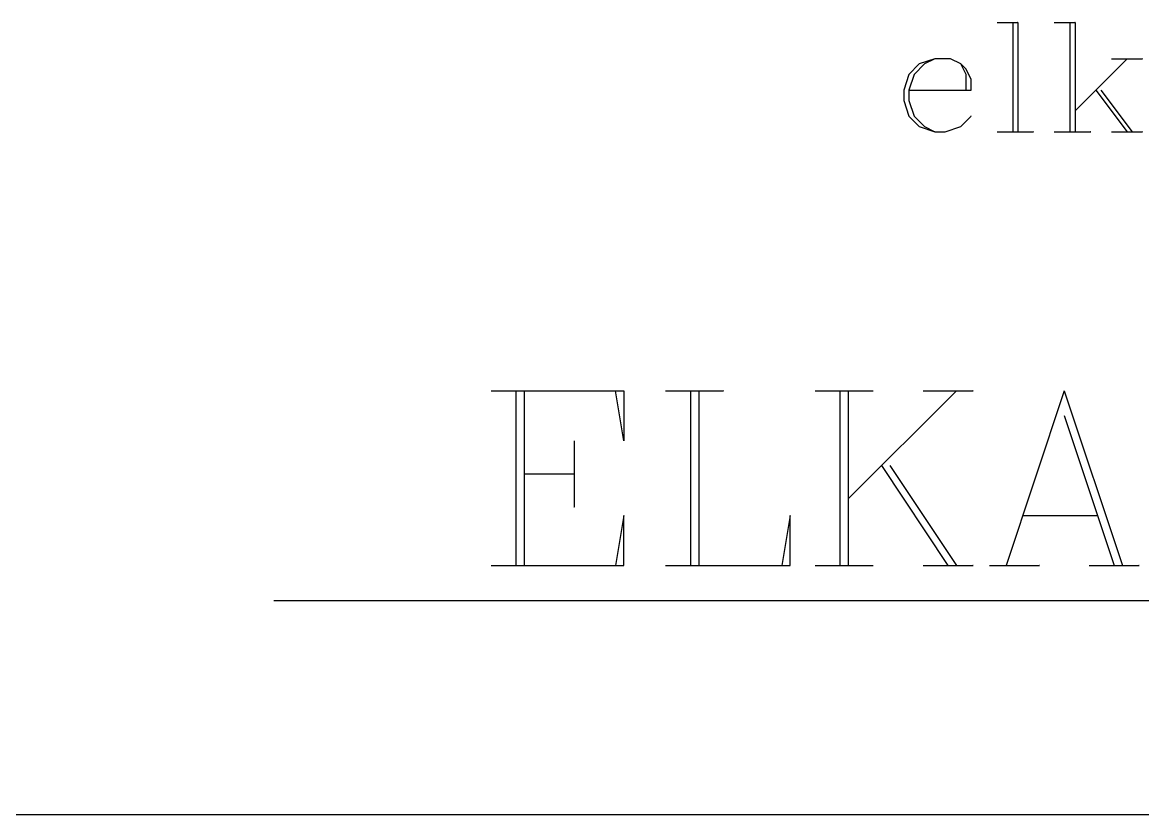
# Model space of a CAD drawing. Extents: x 271 to 16033, y -55852 to 2525.
# Drawn here: x 15933.401 to 15936.608, y -55795.2 to -55792.933 of the extents above; entities that cross this region are included whole.
import ezdxf

# ---------------------------------------------------------------- set-up
doc = ezdxf.new("R2010")
doc.units = 0
doc.header["$MEASUREMENT"] = 0
doc.layers.add('1501-KIR-BETON', color=30, linetype='Continuous')
doc.layers.add('LOGO', color=7, linetype='Continuous')

msp = doc.modelspace()

# ---------------------------------------------------------------- linework, layer by layer
at = {"layer": '1501-KIR-BETON', "color": 250, "linetype": 'Continuous', "ltscale": 0.125}
for p, q in [((15936.19158, -55792.93313, 1172.19571), (15936.25102, -55792.93313, 1172.19571)), ((15936.23634, -55792.93313, 1172.19571), (15936.23634, -55793.24576, 1172.19571)), ((15936.25102, -55792.93313, 1172.19571), (15936.25029, -55792.93313, 1172.19571)), ((15936.25102, -55792.93313, 1172.19571), (15936.25102, -55793.24576, 1172.19571)), ((15936.35523, -55792.93313, 1172.19571), (15936.41468, -55792.93313, 1172.19571)), ((15936.4, -55792.93313, 1172.19571), (15936.4, -55793.24576, 1172.19571)), ((15936.41468, -55792.93313, 1172.19571), (15936.41395, -55792.93313, 1172.19571)), ((15936.41468, -55792.93313, 1172.19571), (15936.41468, -55793.24576, 1172.19571)), ((15936.01324, -55793.03734, 1172.19571), (15935.96847, -55793.05202, 1172.19571)), ((15936.01324, -55793.03734, 1172.19571), (15935.98388, -55793.05202, 1172.19571)), ((15936.05801, -55793.03734, 1172.19571), (15936.01324, -55793.03734, 1172.19571)), ((15936.08736, -55793.05202, 1172.19571), (15936.05801, -55793.03734, 1172.19571)), ((15936.56366, -55793.03734, 1172.19571), (15936.41468, -55793.18632, 1172.19571)), ((15936.51889, -55793.03734, 1172.19571), (15936.6077, -55793.03734, 1172.19571)), ((15936.6077, -55793.03734, 1172.19571), (15936.60696, -55793.03734, 1172.19571)), ((15935.96847, -55793.05202, 1172.19571), (15935.93912, -55793.08211, 1172.19571)), ((15935.98388, -55793.05202, 1172.19571), (15935.95379, -55793.08211, 1172.19571)), ((15936.08736, -55793.05202, 1172.19571), (15936.08663, -55793.05202, 1172.19571)), ((15936.10277, -55793.06669, 1172.19571), (15936.08736, -55793.05202, 1172.19571)), ((15936.10277, -55793.08211, 1172.19571), (15936.08736, -55793.05202, 1172.19571)), ((15936.11745, -55793.09678, 1172.19571), (15936.10277, -55793.06669, 1172.19571)), ((15935.93912, -55793.08211, 1172.19571), (15935.92444, -55793.12687, 1172.19571)), ((15935.95379, -55793.08211, 1172.19571), (15935.93912, -55793.12687, 1172.19571)), ((15936.10277, -55793.12687, 1172.19571), (15936.10277, -55793.08211, 1172.19571)), ((15936.11745, -55793.12687, 1172.19571), (15936.11745, -55793.09678, 1172.19571)), ((15935.92444, -55793.12687, 1172.19571), (15935.92444, -55793.15623, 1172.19571)), ((15935.93912, -55793.12687, 1172.19571), (15936.11745, -55793.12687, 1172.19571)), ((15935.93912, -55793.12687, 1172.19571), (15935.93912, -55793.15623, 1172.19571)), ((15936.47413, -55793.12687, 1172.19571), (15936.56366, -55793.24576, 1172.19571)), ((15936.4888, -55793.12687, 1172.19571), (15936.57834, -55793.24576, 1172.19571)), ((15935.92444, -55793.15623, 1172.19571), (15935.93912, -55793.201, 1172.19571)), ((15935.93912, -55793.15623, 1172.19571), (15935.95379, -55793.201, 1172.19571)), ((15935.93912, -55793.201, 1172.19571), (15935.96847, -55793.23109, 1172.19571)), ((15935.95379, -55793.201, 1172.19571), (15935.98388, -55793.23109, 1172.19571)), ((15936.08736, -55793.23109, 1172.19571), (15936.11745, -55793.201, 1172.19571)), ((15936.11745, -55793.201, 1172.19571), (15936.11672, -55793.201, 1172.19571)), ((15936.41468, -55793.18632, 1172.19571), (15936.41395, -55793.18632, 1172.19571)), ((15935.96847, -55793.23109, 1172.19571), (15936.01324, -55793.24576, 1172.19571)), ((15935.98388, -55793.23109, 1172.19571), (15936.01324, -55793.24576, 1172.19571)), ((15936.04333, -55793.24576, 1172.19571), (15936.08736, -55793.23109, 1172.19571)), ((15936.01324, -55793.24576, 1172.19571), (15936.01251, -55793.24576, 1172.19571)), ((15936.01324, -55793.24576, 1172.19571), (15936.04333, -55793.24576, 1172.19571)), ((15936.19158, -55793.24576, 1172.19571), (15936.29579, -55793.24576, 1172.19571)), ((15936.23634, -55793.24576, 1172.19571), (15936.23561, -55793.24576, 1172.19571)), ((15936.25102, -55793.24576, 1172.19571), (15936.25029, -55793.24576, 1172.19571)), ((15936.29579, -55793.24576, 1172.19571), (15936.29506, -55793.24576, 1172.19571)), ((15936.35523, -55793.24576, 1172.19571), (15936.45945, -55793.24576, 1172.19571)), ((15936.4, -55793.24576, 1172.19571), (15936.39927, -55793.24576, 1172.19571)), ((15936.41468, -55793.24576, 1172.19571), (15936.41395, -55793.24576, 1172.19571)), ((15936.45945, -55793.24576, 1172.19571), (15936.45871, -55793.24576, 1172.19571)), ((15936.51889, -55793.24576, 1172.19571), (15936.6077, -55793.24576, 1172.19571)), ((15936.56366, -55793.24576, 1172.19571), (15936.56293, -55793.24576, 1172.19571)), ((15936.57834, -55793.24576, 1172.19571), (15936.57761, -55793.24576, 1172.19571)), ((15936.6077, -55793.24576, 1172.19571), (15936.60696, -55793.24576, 1172.19571)), ((15934.74286, -55793.98689, 1172.19571), (15935.12302, -55793.98689, 1172.19571)), ((15934.81405, -55793.98689, 1172.19571), (15934.81405, -55794.48667, 1172.19571)), ((15934.83754, -55793.98689, 1172.19571), (15934.83754, -55794.48667, 1172.19571)), ((15935.09954, -55793.98689, 1172.19571), (15935.0988, -55793.98689, 1172.19571)), ((15935.12302, -55794.13, 1172.19571), (15935.09954, -55793.98689, 1172.19571)), ((15935.12302, -55793.98689, 1172.19571), (15935.12302, -55794.13, 1172.19571)), ((15935.24191, -55793.98689, 1172.19571), (15935.40851, -55793.98689, 1172.19571)), ((15935.31384, -55793.98689, 1172.19571), (15935.31384, -55794.48667, 1172.19571)), ((15935.33732, -55793.98689, 1172.19571), (15935.33732, -55794.48667, 1172.19571)), ((15935.40851, -55793.98689, 1172.19571), (15935.40777, -55793.98689, 1172.19571)), ((15935.67051, -55793.98689, 1172.19571), (15935.8371, -55793.98689, 1172.19571)), ((15935.7417, -55793.98689, 1172.19571), (15935.7417, -55794.48667, 1172.19571)), ((15935.76518, -55793.98689, 1172.19571), (15935.76518, -55794.48667, 1172.19571)), ((15936.07489, -55793.98689, 1172.19571), (15935.76518, -55794.29659, 1172.19571)), ((15935.8371, -55793.98689, 1172.19571), (15935.83637, -55793.98689, 1172.19571)), ((15935.97948, -55793.98689, 1172.19571), (15936.12259, -55793.98689, 1172.19571)), ((15936.12259, -55793.98689, 1172.19571), (15936.12186, -55793.98689, 1172.19571)), ((15936.38386, -55793.98689, 1172.19571), (15936.21726, -55794.48667, 1172.19571)), ((15936.38386, -55793.98689, 1172.19571), (15936.55045, -55794.48667, 1172.19571)), ((15936.38386, -55794.05807, 1172.19571), (15936.52697, -55794.48667, 1172.19571)), ((15934.98065, -55794.13, 1172.19571), (15934.98065, -55794.32008, 1172.19571)), ((15935.86059, -55794.20118, 1172.19571), (15936.05067, -55794.48667, 1172.19571)), ((15935.88481, -55794.20118, 1172.19571), (15936.07489, -55794.48667, 1172.19571)), ((15934.83754, -55794.22467, 1172.19571), (15934.98065, -55794.22467, 1172.19571)), ((15934.98065, -55794.22467, 1172.19571), (15934.97991, -55794.22467, 1172.19571)), ((15935.76518, -55794.29659, 1172.19571), (15935.76445, -55794.29659, 1172.19571)), ((15934.98065, -55794.32008, 1172.19571), (15934.97991, -55794.32008, 1172.19571)), ((15935.12302, -55794.34429, 1172.19571), (15935.09954, -55794.48667, 1172.19571)), ((15935.12302, -55794.48667, 1172.19571), (15935.12302, -55794.34429, 1172.19571)), ((15935.59932, -55794.34429, 1172.19571), (15935.5751, -55794.48667, 1172.19571)), ((15935.59932, -55794.48667, 1172.19571), (15935.59932, -55794.34429, 1172.19571)), ((15936.26497, -55794.34429, 1172.19571), (15936.47926, -55794.34429, 1172.19571)), ((15936.47926, -55794.34429, 1172.19571), (15936.47853, -55794.34429, 1172.19571)), ((15934.74286, -55794.48667, 1172.19571), (15935.12302, -55794.48667, 1172.19571)), ((15934.81405, -55794.48667, 1172.19571), (15934.81332, -55794.48667, 1172.19571)), ((15934.83754, -55794.48667, 1172.19571), (15934.8368, -55794.48667, 1172.19571)), ((15935.09954, -55794.48667, 1172.19571), (15935.0988, -55794.48667, 1172.19571)), ((15935.24191, -55794.48667, 1172.19571), (15935.59932, -55794.48667, 1172.19571)), ((15935.31384, -55794.48667, 1172.19571), (15935.3131, -55794.48667, 1172.19571)), ((15935.33732, -55794.48667, 1172.19571), (15935.33659, -55794.48667, 1172.19571)), ((15935.5751, -55794.48667, 1172.19571), (15935.57437, -55794.48667, 1172.19571)), ((15935.67051, -55794.48667, 1172.19571), (15935.8371, -55794.48667, 1172.19571)), ((15935.7417, -55794.48667, 1172.19571), (15935.74096, -55794.48667, 1172.19571)), ((15935.76518, -55794.48667, 1172.19571), (15935.76445, -55794.48667, 1172.19571)), ((15935.8371, -55794.48667, 1172.19571), (15935.83637, -55794.48667, 1172.19571)), ((15935.97948, -55794.48667, 1172.19571), (15936.12259, -55794.48667, 1172.19571)), ((15936.05067, -55794.48667, 1172.19571), (15936.04993, -55794.48667, 1172.19571)), ((15936.07489, -55794.48667, 1172.19571), (15936.07415, -55794.48667, 1172.19571)), ((15936.12259, -55794.48667, 1172.19571), (15936.12186, -55794.48667, 1172.19571)), ((15936.16956, -55794.48667, 1172.19571), (15936.31267, -55794.48667, 1172.19571)), ((15936.21726, -55794.48667, 1172.19571), (15936.21653, -55794.48667, 1172.19571)), ((15936.31267, -55794.48667, 1172.19571), (15936.31194, -55794.48667, 1172.19571)), ((15936.45504, -55794.48667, 1172.19571), (15936.59815, -55794.48667, 1172.19571)), ((15936.52697, -55794.48667, 1172.19571), (15936.52623, -55794.48667, 1172.19571)), ((15936.55045, -55794.48667, 1172.19571), (15936.54972, -55794.48667, 1172.19571)), ((15936.59815, -55794.48667, 1172.19571), (15936.59742, -55794.48667, 1172.19571)), ((15934.12052, -55794.58721, 1172.19571), (15938.06962, -55794.58721, 1172.19571))]:
    msp.add_line(p, q, dxfattribs=at)
at = {"layer": 'LOGO', "color": 250, "linetype": 'Continuous', "ltscale": 0.01}
msp.add_line((15929.7372, -55795.19972, 1172.19571), (15944.64714, -55795.19972, 1172.19571), dxfattribs=at)

doc.saveas('drawing.dxf')
